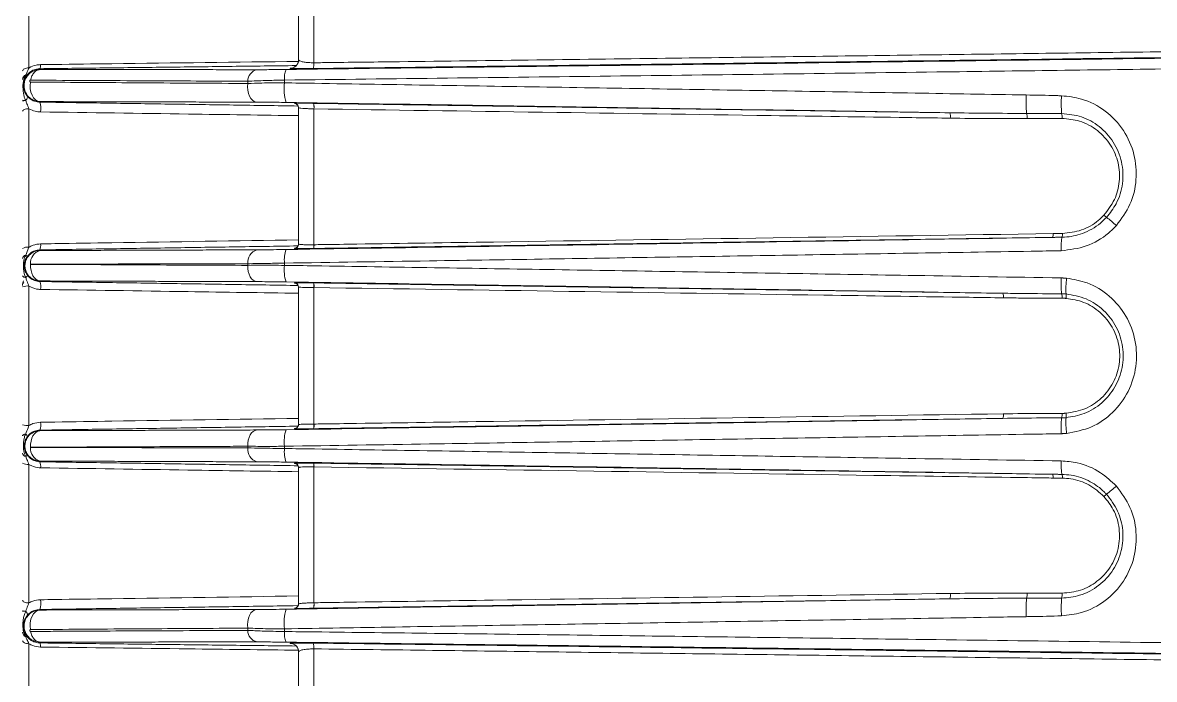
# Model space of a CAD drawing. Extents: x 11 to 120, y 2 to 94.
# Drawn here: x 13.864 to 17.799, y 39.385 to 41.667 of the extents above; entities that cross this region are included whole.
import ezdxf

# ---------------------------------------------------------------- set-up
doc = ezdxf.new("R2010")
doc.units = 0
doc.header["$MEASUREMENT"] = 0
doc.linetypes.add('SLD-Solid', pattern=[0])
doc.layers.add('OBJECT', color=7, linetype='CONTINUOUS')

msp = doc.modelspace()

# ---------------------------------------------------------------- linework, layer by layer
at = {"layer": 'OBJECT', "color": 7, "linetype": 'SLD-Solid', "lineweight": 15}
for p, q in [((14.8769, 43.5095), (14.8769, 41.5278)), ((14.8238, 41.5384), (14.8238, 43.4496)), ((13.8858, 42.8225), (13.8858, 41.5101)), ((13.9239, 41.5042), (13.9239, 41.5072)), ((14.7943, 41.5084), (14.7943, 41.5086)), ((14.6469, 41.4558), (14.6469, 41.4637)), ((14.7746, 41.458), (14.7746, 41.4676)), ((13.8858, 41.3682), (13.8858, 40.8867)), ((13.9239, 41.3928), (13.9239, 41.391)), ((14.8091, 41.3861), (14.8091, 41.3865)), ((14.8238, 40.8975), (14.8238, 41.3715)), ((14.8767, 40.8954), (14.8767, 41.3675)), ((14.877, 41.3675), (14.877, 40.8955)), ((13.924, 40.8752), (13.9239, 40.8776)), ((14.8091, 40.8825), (14.8091, 40.883)), ((14.6469, 40.8237), (14.6469, 40.8294)), ((14.7746, 40.8237), (14.7746, 40.8315)), ((13.924, 40.7695), (13.9239, 40.7676)), ((13.8858, 40.7519), (13.8858, 40.2668)), ((14.8091, 40.7621), (14.8091, 40.7625)), ((14.8238, 40.2712), (14.8238, 40.7475)), ((14.8767, 40.2722), (14.8767, 40.7465)), ((14.877, 40.7465), (14.877, 40.2722)), ((14.8091, 40.2562), (14.8091, 40.2566)), ((13.924, 40.2492), (13.9239, 40.2511)), ((14.6469, 40.1893), (14.6469, 40.195)), ((14.7746, 40.1872), (14.7746, 40.195)), ((13.924, 40.1435), (13.9239, 40.1411)), ((13.8858, 40.132), (13.8858, 39.6504)), ((14.8091, 40.1357), (14.8091, 40.1362)), ((14.8238, 39.6472), (14.8238, 40.1212)), ((14.8767, 39.6512), (14.8767, 40.1232)), ((14.877, 40.1232), (14.877, 39.6512)), ((13.9239, 39.6259), (13.9239, 39.6277)), ((14.8091, 39.6322), (14.8091, 39.6326)), ((14.6469, 39.555), (14.6469, 39.5629)), ((14.7746, 39.5511), (14.7746, 39.5607)), ((13.8858, 39.5086), (13.8858, 38.1867)), ((14.7943, 39.5101), (14.7943, 39.5103)), ((14.8238, 37.5691), (14.8238, 39.4803)), ((14.8769, 39.4909), (14.8769, 37.5092))]:
    msp.add_line(p, q, dxfattribs=at)
at = {"layer": 'OBJECT', "color": 7, "linetype": 'SLD-Solid', "lineweight": 15, "flags": 128}
for points in [[(13.8638, 41.4994), (13.8642, 41.5014), (13.8655, 41.5032), (13.8674, 41.505), (13.8701, 41.5065), (13.8734, 41.5079), (13.8772, 41.5089), (13.8814, 41.5097), (13.8858, 41.5101)], [(13.9239, 41.3928), (13.916, 41.3944), (13.9086, 41.3988), (13.9021, 41.4057), (13.8967, 41.4146), (13.8929, 41.4251), (13.8907, 41.4367), (13.8903, 41.4488), (13.8918, 41.4607)], [(14.679, 41.3909), (14.6715, 41.3925), (14.6644, 41.3966), (14.6581, 41.4031), (14.6529, 41.4115), (14.649, 41.4215), (14.6466, 41.4326), (14.6459, 41.4442), (14.6469, 41.4558)], [(13.8748, 41.397), (13.8766, 41.3993), (13.8782, 41.4016), (13.8794, 41.4038), (13.8802, 41.4058), (13.8808, 41.4077), (13.8809, 41.4093), (13.8807, 41.4107), (13.8801, 41.4119)], [(13.8638, 41.3591), (13.8642, 41.3607), (13.8655, 41.3623), (13.8674, 41.3638), (13.8701, 41.3652), (13.8734, 41.3663), (13.8772, 41.3673), (13.8814, 41.3679), (13.8858, 41.3682)], [(13.924, 40.7695), (13.9172, 40.7709), (13.9108, 40.7744), (13.9049, 40.78), (13.8999, 40.7873), (13.896, 40.796), (13.8933, 40.8059), (13.8919, 40.8164), (13.8918, 40.8272)], [(14.679, 40.7671), (14.6723, 40.7685), (14.666, 40.7719), (14.6602, 40.7773), (14.6552, 40.7844), (14.6513, 40.793), (14.6485, 40.8027), (14.647, 40.8131), (14.6469, 40.8237)], [(13.8638, 40.7875), (13.864, 40.7865), (13.8646, 40.7856), (13.8655, 40.7847), (13.8668, 40.7838), (13.8683, 40.783), (13.8702, 40.7822), (13.8724, 40.7816), (13.8748, 40.781)], [(14.8115, 40.7619), (14.811, 40.7619), (14.8112, 40.7619), (14.8119, 40.7618), (14.8129, 40.7615), (14.8153, 40.7606), (14.8182, 40.7588), (14.8189, 40.758)], [(13.8638, 40.2312), (13.864, 40.2322), (13.8646, 40.2331), (13.8655, 40.234), (13.8668, 40.2349), (13.8683, 40.2357), (13.8702, 40.2365), (13.8724, 40.2371), (13.8748, 40.2377)], [(13.8918, 40.1915), (13.8919, 40.2023), (13.8933, 40.2128), (13.896, 40.2227), (13.8999, 40.2314), (13.9049, 40.2387), (13.9108, 40.2443), (13.9172, 40.2478), (13.924, 40.2492)], [(14.6469, 40.195), (14.647, 40.2056), (14.6485, 40.216), (14.6513, 40.2257), (14.6552, 40.2343), (14.6602, 40.2414), (14.666, 40.2468), (14.6723, 40.2502), (14.679, 40.2516)], [(13.8638, 39.6596), (13.8642, 39.658), (13.8655, 39.6563), (13.8674, 39.6548), (13.8701, 39.6535), (13.8734, 39.6524), (13.8772, 39.6514), (13.8814, 39.6508), (13.8858, 39.6504)], [(13.8918, 39.558), (13.8903, 39.5699), (13.8907, 39.5819), (13.8929, 39.5936), (13.8967, 39.6041), (13.9021, 39.613), (13.9086, 39.6199), (13.916, 39.6242), (13.9239, 39.6259)], [(14.6469, 39.5629), (14.6459, 39.5745), (14.6466, 39.5861), (14.649, 39.5972), (14.6529, 39.6072), (14.6581, 39.6156), (14.6644, 39.6221), (14.6715, 39.6262), (14.679, 39.6278)], [(13.8748, 39.6217), (13.8766, 39.6194), (13.8782, 39.6171), (13.8794, 39.6149), (13.8802, 39.6129), (13.8808, 39.611), (13.8809, 39.6094), (13.8807, 39.6079), (13.8801, 39.6068)], [(13.8638, 39.5193), (13.8642, 39.5173), (13.8655, 39.5155), (13.8674, 39.5137), (13.8701, 39.5121), (13.8734, 39.5108), (13.8772, 39.5098), (13.8814, 39.509), (13.8858, 39.5086)]]:
    msp.add_lwpolyline(points, dxfattribs=at)
at = {"layer": 'OBJECT', "color": 7, "linetype": 'SLD-Solid', "lineweight": 15}
for centre, radius, start, end in [((14.7938, 41.5384), 0.03, 270.8177, 359.9957), ((14.8366, 41.5238), 0.0405, 336.8816, 5.6584), ((13.8827, 41.4688), 0.0189, 114.6926, 177.0675), ((13.8772, 41.4907), 0.00532, 242.8131, 300.6072), ((14.6885, 41.4631), 0.0417, 103.0268, 179.1918), ((14.8497, 41.4753), 0.0755, 157.3121, 185.816), ((14.9257, 41.4355), 0.1527, 171.5366, 197.3555), ((13.873, 41.4424), 0.0454, 258.314, 272.2382), ((17.7327, 41.3933), 0.3799, 176.5838, 186.2711), ((17.9105, 41.3852), 0.4351, 176.3252, 184.4457), ((13.8548, 41.3686), 0.0726, 350.7972, 17.9765), ((14.8088, 41.3715), 0.015, 0.0043, 89.0046), ((14.8088, 41.3711), 0.015, 47.692, 89.001), ((14.8099, 41.3738), 0.0121, 42.4759, 84.3455), ((14.8088, 41.3711), 0.015, 0.0012, 47.6921), ((14.8399, 41.3737), 0.0376, 350.5276, 20.2765), ((14.8339, 41.3738), 0.0433, 351.6108, 17.4029), ((14.875, 41.4188), 0.0514, 271.952, 272.289), ((17.0532, 41.3411), 0.0369, 350.8103, 20.3044), ((17.2998, 41.3381), 0.057, 355.731, 13.9669), ((17.4124, 41.3383), 0.0657, 356.4745, 11.6358), ((17.9334, 41.3274), 0.4518, 226.7594, 228.2454), ((17.4574, 40.743), 0.3031, 46.2731, 54.6883), ((17.422, 40.9309), 0.0254, 336.9907, 7.2246), ((17.452, 40.9316), 0.0274, 338.3034, 6.179), ((13.8809, 40.8512), 0.0358, 82.2153, 118.5928), ((13.8822, 40.8934), 0.0447, 339.2623, 6.4612), ((14.8088, 40.8975), 0.015, 270.9954, 359.9957), ((14.8088, 40.898), 0.015, 270.9982, 325.7255), ((14.8092, 40.8971), 0.0141, 277.3826, 327.7279), ((14.8088, 40.898), 0.015, 325.7267, 359.9995), ((14.8519, 40.8923), 0.0253, 336.9594, 7.2161), ((14.8478, 40.8922), 0.0291, 340.3204, 6.4512), ((14.875, 41.0094), 0.114, 270.8785, 271.0303), ((17.679, 40.8877), 0.2043, 170.508, 183.6881), ((13.878, 40.845), 0.0144, 102.7907, 170.4322), ((13.8887, 40.8762), 0.0221, 231.1266, 248.9912), ((13.9363, 40.8323), 0.0446, 105.9955, 185.6548), ((14.6916, 40.8344), 0.0451, 106.3206, 186.4315), ((14.8802, 40.8436), 0.1062, 160.6878, 186.5213), ((14.9069, 40.8068), 0.1333, 172.7059, 197.7828), ((13.8671, 40.7928), 0.0141, 303.073, 346.3755), ((13.8653, 40.7481), 0.0618, 352.5332, 18.3308), ((17.8157, 40.7633), 0.3411, 177.1852, 186.4629), ((17.8133, 40.7405), 0.3218, 173.1127, 182.8761), ((13.8808, 40.6997), 0.0524, 84.5636, 108.8987), ((14.8088, 40.7475), 0.015, 0.0043, 89.0046), ((14.8088, 40.7471), 0.015, 47.3479, 89.001), ((14.8088, 40.7471), 0.015, 0.0012, 47.348), ((14.845, 40.7511), 0.0324, 351.8702, 20.9684), ((14.8397, 40.7512), 0.0373, 352.7806, 17.9385), ((14.875, 40.932), 0.1855, 270.5397, 270.6329), ((17.2424, 40.7153), 0.0318, 351.9656, 21.0942), ((17.4316, 40.7124), 0.0469, 356.4155, 15.4699), ((17.4467, 40.715), 0.0461, 352.5287, 11.6878), ((17.2424, 40.3034), 0.0318, 338.9058, 8.0344), ((17.4316, 40.3063), 0.0469, 344.5301, 3.5845), ((17.4467, 40.3037), 0.0461, 348.3122, 7.4713), ((13.8808, 40.319), 0.0524, 251.1013, 275.4364), ((13.8653, 40.2706), 0.0618, 341.6692, 7.4668), ((14.8088, 40.2712), 0.015, 270.9954, 359.9957), ((14.8088, 40.2716), 0.015, 270.9982, 325.627), ((14.8092, 40.2707), 0.014, 277.3227, 327.6478), ((14.8088, 40.2716), 0.015, 325.6282, 359.9995), ((14.845, 40.2676), 0.0324, 339.0316, 8.1298), ((14.8397, 40.2675), 0.0373, 342.0615, 7.2194), ((14.875, 40.0867), 0.1855, 89.3671, 89.4603), ((17.8157, 40.2554), 0.3411, 173.5371, 182.8148), ((17.8133, 40.2782), 0.3218, 177.1239, 186.8873), ((13.8671, 40.2259), 0.0141, 13.6245, 56.927), ((14.9069, 40.2119), 0.1333, 162.2172, 187.2941), ((13.9363, 40.1864), 0.0446, 174.3452, 254.0045), ((14.6916, 40.1843), 0.0451, 173.5685, 253.6794), ((14.8802, 40.1751), 0.1062, 173.4787, 199.3122), ((13.878, 40.1736), 0.0144, 189.5678, 257.2093), ((13.8887, 40.1424), 0.0221, 111.0088, 128.8734), ((13.8822, 40.1253), 0.0447, 353.5388, 20.7377), ((17.679, 40.131), 0.2043, 176.3119, 189.492), ((13.8809, 40.1675), 0.0358, 241.4072, 277.7847), ((14.8088, 40.1212), 0.015, 0.0043, 89.0046), ((14.8088, 40.1207), 0.015, 47.221, 89.001), ((14.8099, 40.1233), 0.0123, 42.6808, 84.7612), ((14.8088, 40.1207), 0.015, 0.0012, 47.221), ((14.8519, 40.1264), 0.0253, 352.7839, 23.0406), ((14.8478, 40.1265), 0.0291, 353.5488, 19.6796), ((14.875, 40.0093), 0.114, 88.9697, 89.1215), ((17.422, 40.0878), 0.0254, 352.7754, 23.0093), ((17.452, 40.0871), 0.0274, 353.821, 21.6966), ((17.9334, 39.6913), 0.4518, 131.7546, 133.2406), ((17.4574, 40.2757), 0.3031, 305.3117, 313.7269), ((17.0532, 39.6776), 0.0369, 339.6956, 9.1897), ((17.7327, 39.6254), 0.3799, 173.7289, 183.4162), ((17.2998, 39.6806), 0.057, 346.0331, 4.269), ((17.9105, 39.6335), 0.4351, 175.5543, 183.6748), ((17.4124, 39.6804), 0.0657, 348.3642, 3.5255), ((13.8548, 39.6501), 0.0726, 342.0235, 9.2028), ((14.9257, 39.5832), 0.1527, 162.6445, 188.4634), ((14.8088, 39.6476), 0.015, 270.9954, 359.9957), ((14.8088, 39.6472), 0.015, 270.9954, 359.9957), ((14.8092, 39.6468), 0.0141, 277.5497, 327.6621), ((14.813, 39.6462), 0.0107, 319.5616, 7.3992), ((14.8399, 39.645), 0.0376, 339.7235, 9.4724), ((14.8339, 39.6449), 0.0433, 342.5971, 8.3892), ((14.875, 39.5999), 0.0514, 87.711, 88.048), ((13.873, 39.5763), 0.0454, 87.7618, 101.686), ((13.8827, 39.5499), 0.0189, 182.9325, 245.3074), ((14.6885, 39.5556), 0.0417, 180.8082, 256.9732), ((14.8497, 39.5434), 0.0755, 174.184, 202.6879), ((13.8772, 39.528), 0.00532, 59.3928, 117.1869), ((14.7938, 39.4803), 0.03, 0.0043, 89.1823), ((14.8366, 39.4949), 0.0405, 354.3416, 23.1184)]:
    msp.add_arc(centre, radius, start, end, dxfattribs=at)
msp.add_ellipse((13.8788, 40.754), major_axis=(0, 0.025), ratio=0.6, start_param=0.851159, end_param=1.570796, dxfattribs=at)
for points, knots in [([(14.7801, 41.5044), (15.1669, 41.5092), (15.9407, 41.5187), (17.1059, 41.5338), (18.0722, 41.5466), (18.6505, 41.5546), (18.8388, 41.5572)], [0, 0, 0, 0, 0.286784, 0.573738, 0.861204, 1, 1, 1, 1]), ([(18.8388, 41.5595), (18.6595, 41.557), (18.0987, 41.5493), (17.157, 41.5368), (16.0141, 41.522), (15.254, 41.5126), (14.8738, 41.5079)], [0, 0, 0, 0, 0.135323, 0.423157, 0.711494, 1, 1, 1, 1]), ([(14.8769, 41.5278), (14.8967, 41.5281), (14.996, 41.5293), (15.4132, 41.5345), (16.0862, 41.5431), (16.9564, 41.5544), (17.7847, 41.5654), (18.4124, 41.5739), (18.764, 41.5787), (18.8388, 41.5798)], [0, 0, 0, 0, 0.015093, 0.075468, 0.316976, 0.525705, 0.734498, 0.943482, 1, 1, 1, 1]), ([(13.8858, 41.5101), (13.8861, 41.5103), (13.8938, 41.5147), (13.9074, 41.52), (13.9212, 41.521), (13.9265, 41.5214)], [0, 0, 0, 0, 0.027126, 0.624657, 1, 1, 1, 1]), ([(13.9265, 41.5214), (13.9265, 41.5203), (13.9263, 41.5171), (13.9258, 41.5124), (13.9249, 41.5082), (13.9242, 41.5075), (13.9239, 41.5072)], [0, 0, 0, 0, 0.133378, 0.389908, 0.694954, 1, 1, 1, 1]), ([(13.9265, 41.5214), (13.943, 41.5216), (14.0257, 41.5226), (14.3244, 41.5264), (14.6067, 41.5299), (14.8228, 41.5326)], [0, 0, 0, 0, 0.055317, 0.276587, 1, 1, 1, 1]), ([(18.8388, 41.5198), (18.7992, 41.5192), (18.4798, 41.5148), (17.8807, 41.5068), (16.9429, 41.4944), (15.9068, 41.4812), (15.1521, 41.4722), (14.7746, 41.4676)], [0, 0, 0, 0, 0.029168, 0.235156, 0.441207, 0.720524, 1, 1, 1, 1]), ([(14.8238, 41.5389), (14.8238, 41.5378), (14.8237, 41.5333), (14.8215, 41.5258), (14.8159, 41.5176), (14.8082, 41.5117), (14.8005, 41.509), (14.7958, 41.5087), (14.7943, 41.5086)], [0, 0, 0, 0, 0.075037, 0.30705, 0.521158, 0.719374, 0.908428, 1, 1, 1, 1]), ([(14.8238, 41.5384), (14.824, 41.5378), (14.8245, 41.5358), (14.8298, 41.5329), (14.8416, 41.5301), (14.8577, 41.5282), (14.8705, 41.5279), (14.8769, 41.5278)], [0, 0, 0, 0, 0.118808, 0.360562, 0.58298, 0.793288, 1, 1, 1, 1]), ([(13.8748, 41.4859), (13.8724, 41.4811), (13.8657, 41.468), (13.8644, 41.4422), (13.867, 41.4199), (13.8706, 41.4039), (13.8741, 41.3981), (13.8748, 41.397)], [0, 0, 0, 0, 0.17137, 0.469675, 0.78181, 0.957244, 1, 1, 1, 1]), ([(13.88, 41.4861), (13.8771, 41.4821), (13.8712, 41.4739), (13.8671, 41.4605), (13.8664, 41.4513), (13.8666, 41.4421), (13.8687, 41.4317), (13.8733, 41.4208), (13.8788, 41.4137), (13.8801, 41.4119)], [0, 0, 0, 0, 0.156336, 0.324109, 0.42198, 0.454455, 0.666759, 0.915521, 1, 1, 1, 1]), ([(13.9239, 41.3928), (13.9212, 41.3929), (13.9113, 41.3935), (13.8958, 41.3995), (13.8835, 41.4103), (13.8749, 41.4225), (13.8697, 41.4357), (13.8685, 41.4518), (13.8714, 41.4663), (13.8774, 41.4788), (13.8867, 41.49), (13.9, 41.4994), (13.9134, 41.5037), (13.9219, 41.5041), (13.9239, 41.5042)], [0, 0, 0, 0, 0.046741, 0.172509, 0.281018, 0.325367, 0.431869, 0.522474, 0.602839, 0.685681, 0.760656, 0.853043, 0.965612, 1, 1, 1, 1]), ([(13.8858, 41.5101), (13.8853, 41.5089), (13.8819, 41.5001), (13.8781, 41.4925), (13.8748, 41.4859)], [0, 0, 0, 0, 0.140151, 1, 1, 1, 1]), ([(13.9239, 41.5072), (13.9202, 41.5069), (13.9105, 41.5062), (13.8955, 41.5003), (13.8852, 41.4922), (13.8808, 41.487), (13.88, 41.4861)], [0, 0, 0, 0, 0.22024, 0.571311, 0.921729, 1, 1, 1, 1]), ([(13.9239, 41.5042), (13.9203, 41.5036), (13.9131, 41.5023), (13.9035, 41.4942), (13.8958, 41.4825), (13.8931, 41.4723), (13.8918, 41.4673)], [0, 0, 0, 0, 0.250222, 0.500526, 0.75072, 1, 1, 1, 1]), ([(14.6791, 41.5037), (14.6968, 41.5037), (14.7275, 41.5038), (14.7645, 41.5042), (14.7801, 41.5044)], [0, 0, 0, 0, 0.576763, 1, 1, 1, 1]), ([(14.8738, 41.5079), (14.8643, 41.5078), (14.8453, 41.5076), (14.8212, 41.5076), (14.8034, 41.5078), (14.7952, 41.5081), (14.7945, 41.5084), (14.7943, 41.5084)], [0, 0, 0, 0, 0.214382, 0.428502, 0.649665, 0.885239, 1, 1, 1, 1]), ([(13.8918, 41.4673), (13.8917, 41.4673), (13.8912, 41.4673), (13.8904, 41.4671), (13.8896, 41.4665), (13.889, 41.4658), (13.8887, 41.465), (13.8885, 41.4642), (13.8886, 41.4632), (13.8891, 41.462), (13.8901, 41.461), (13.8912, 41.4608), (13.8918, 41.4607)], [0, 0, 0, 0, 0.034116, 0.149356, 0.234878, 0.299671, 0.36961, 0.439604, 0.524622, 0.634614, 0.805774, 1, 1, 1, 1]), ([(14.6469, 41.4637), (14.6202, 41.4638), (14.487, 41.4643), (14.2345, 41.4654), (14.0104, 41.4666), (13.8918, 41.4673)], [0, 0, 0, 0, 0.105256, 0.526282, 1, 1, 1, 1]), ([(13.8918, 41.4607), (13.9181, 41.4605), (14.0497, 41.4596), (14.3009, 41.4579), (14.5271, 41.4565), (14.6469, 41.4558)], [0, 0, 0, 0, 0.105274, 0.526371, 1, 1, 1, 1]), ([(14.7746, 41.4676), (14.755, 41.4672), (14.7118, 41.4663), (14.6702, 41.4648), (14.6492, 41.4638), (14.6469, 41.4637)], [0, 0, 0, 0, 0.423748, 0.934146, 1, 1, 1, 1]), ([(14.6469, 41.4558), (14.6626, 41.4564), (14.7008, 41.4579), (14.7473, 41.458), (14.7746, 41.458)], [0, 0, 0, 0, 0.41433, 1, 1, 1, 1]), ([(14.7746, 41.458), (14.8093, 41.4575), (14.9829, 41.4547), (15.4345, 41.4474), (16.1304, 41.4361), (16.8168, 41.4249), (17.2247, 41.4181), (17.3535, 41.4159)], [0, 0, 0, 0, 0.040495, 0.202477, 0.526502, 0.850527, 1, 1, 1, 1]), ([(13.8748, 41.397), (13.8762, 41.3931), (13.8798, 41.3833), (13.8835, 41.3739), (13.8858, 41.3682)], [0, 0, 0, 0, 0.391249, 1, 1, 1, 1]), ([(13.8801, 41.4119), (13.8838, 41.4082), (13.8921, 41.3997), (13.9078, 41.3924), (13.9195, 41.3914), (13.9239, 41.391)], [0, 0, 0, 0, 0.330432, 0.751283, 1, 1, 1, 1]), ([(17.3535, 41.4159), (17.3885, 41.4153), (17.4294, 41.4145), (17.4704, 41.4133), (17.4764, 41.4131)], [0, 0, 0, 0, 0.853893, 1, 1, 1, 1]), ([(17.4764, 41.4131), (17.4997, 41.4106), (17.5544, 41.4046), (17.6317, 41.3633), (17.6954, 41.2955), (17.7325, 41.2113), (17.7398, 41.1216), (17.7198, 41.0334), (17.6845, 40.9858), (17.6669, 40.962)], [0, 0, 0, 0, 0.113847, 0.266221, 0.419042, 0.568814, 0.71471, 0.857561, 1, 1, 1, 1]), ([(13.9265, 41.357), (13.9202, 41.3575), (13.9057, 41.3585), (13.893, 41.3647), (13.8858, 41.3682)], [0, 0, 0, 0, 0.433277, 1, 1, 1, 1]), ([(14.8238, 41.344), (14.6962, 41.3459), (14.397, 41.3502), (14.0979, 41.3545), (13.9265, 41.357)], [0, 0, 0, 0, 0.426823, 1, 1, 1, 1]), ([(14.7799, 41.39), (14.7583, 41.3903), (14.7215, 41.3908), (14.6914, 41.3909), (14.679, 41.3909)], [0, 0, 0, 0, 0.584808, 1, 1, 1, 1]), ([(17.0878, 41.3539), (16.7025, 41.36), (15.9318, 41.3723), (15.1639, 41.3841), (14.7799, 41.39)], [0, 0, 0, 0, 0.499851, 1, 1, 1, 1]), ([(14.8091, 41.3865), (14.81, 41.3867), (14.8117, 41.387), (14.8255, 41.3871), (14.8457, 41.3871), (14.8638, 41.3869), (14.8737, 41.3868), (14.8752, 41.3867)], [0, 0, 0, 0, 0.244042, 0.488221, 0.728097, 0.959248, 1, 1, 1, 1]), ([(14.8112, 41.3859), (14.8108, 41.3859), (14.8092, 41.386), (14.8092, 41.386), (14.8091, 41.3861)], [0, 0, 0, 0, 0.283928, 1, 1, 1, 1]), ([(14.8767, 41.3675), (14.8755, 41.3675), (14.8676, 41.3678), (14.8531, 41.3683), (14.8369, 41.3693), (14.8259, 41.3705), (14.8245, 41.3712), (14.8238, 41.3715)], [0, 0, 0, 0, 0.040294, 0.26941, 0.508713, 0.753937, 1, 1, 1, 1]), ([(17.0896, 41.3352), (17.0797, 41.3353), (17.0302, 41.3361), (16.8225, 41.3391), (16.0948, 41.3498), (15.4068, 41.3598), (14.877, 41.3675)], [0, 0, 0, 0, 0.013409, 0.067044, 0.281584, 1, 1, 1, 1]), ([(17.0878, 41.3539), (17.1323, 41.3533), (17.2214, 41.3521), (17.3105, 41.3519), (17.3551, 41.3518)], [0, 0, 0, 0, 0.499849, 1, 1, 1, 1]), ([(17.3567, 41.3338), (17.3121, 41.3337), (17.2231, 41.3335), (17.1341, 41.3346), (17.0896, 41.3352)], [0, 0, 0, 0, 0.500175, 1, 1, 1, 1]), ([(17.3551, 41.3518), (17.3898, 41.3518), (17.4304, 41.3517), (17.4709, 41.3515), (17.4768, 41.3515)], [0, 0, 0, 0, 0.856217, 1, 1, 1, 1]), ([(17.4768, 41.3515), (17.5004, 41.349), (17.5476, 41.3441), (17.6106, 41.308), (17.66, 41.2539), (17.689, 41.1842), (17.6922, 41.1087), (17.6722, 41.0405), (17.6447, 41.0057), (17.6326, 40.9903)], [0, 0, 0, 0, 0.14155, 0.283786, 0.432636, 0.585436, 0.737167, 0.884055, 1, 1, 1, 1]), ([(17.6239, 40.9983), (17.6373, 41.0156), (17.6641, 41.0502), (17.6802, 41.115), (17.6761, 41.1812), (17.6498, 41.2439), (17.6032, 41.2951), (17.5432, 41.3283), (17.4987, 41.3324), (17.478, 41.3342)], [0, 0, 0, 0, 0.138029, 0.276201, 0.417078, 0.56297, 0.714021, 0.86692, 1, 1, 1, 1]), ([(17.6326, 40.9903), (17.6257, 40.9836), (17.6017, 40.9597), (17.5526, 40.9323), (17.5047, 40.9222), (17.4805, 40.9215), (17.4775, 40.9214)], [0, 0, 0, 0, 0.1657, 0.581558, 0.946738, 1, 1, 1, 1]), ([(17.4792, 40.9345), (17.5017, 40.937), (17.5466, 40.942), (17.595, 40.97), (17.6175, 40.992), (17.6239, 40.9983)], [0, 0, 0, 0, 0.417952, 0.834104, 1, 1, 1, 1]), ([(14.877, 40.8955), (14.8869, 40.8956), (14.9364, 40.8963), (15.1444, 40.8995), (15.9912, 40.9122), (16.7985, 40.9243), (17.4472, 40.9341)], [0, 0, 0, 0, 0.011559, 0.057797, 0.242748, 1, 1, 1, 1]), ([(17.6669, 40.962), (17.6579, 40.953), (17.6281, 40.9229), (17.5639, 40.885), (17.5047, 40.8781), (17.4751, 40.8746)], [0, 0, 0, 0, 0.177217, 0.589279, 1, 1, 1, 1]), ([(13.8858, 40.8867), (13.8855, 40.8858), (13.8821, 40.8762), (13.8783, 40.8672), (13.8748, 40.859)], [0, 0, 0, 0, 0.088017, 1, 1, 1, 1]), ([(13.8858, 40.8867), (13.8906, 40.8893), (13.9033, 40.8961), (13.9177, 40.8975), (13.9265, 40.8984)], [0, 0, 0, 0, 0.381418, 1, 1, 1, 1]), ([(13.9265, 40.8984), (13.9431, 40.8987), (14.0258, 40.9), (14.3249, 40.9046), (14.6075, 40.9089), (14.8238, 40.9122)], [0, 0, 0, 0, 0.055307, 0.276534, 1, 1, 1, 1]), ([(14.7799, 40.8787), (15.2232, 40.8856), (16.1101, 40.8993), (17.0002, 40.9138), (17.4454, 40.921)], [0, 0, 0, 0, 0.499822, 1, 1, 1, 1]), ([(14.8238, 40.8975), (14.8241, 40.8973), (14.8248, 40.8967), (14.8316, 40.896), (14.8448, 40.8954), (14.8607, 40.8953), (14.872, 40.8954), (14.8767, 40.8954)], [0, 0, 0, 0, 0.146296, 0.378551, 0.608138, 0.836249, 1, 1, 1, 1]), ([(13.8748, 40.859), (13.873, 40.8552), (13.8673, 40.8428), (13.8662, 40.818), (13.8677, 40.7952), (13.8737, 40.7833), (13.8748, 40.781)], [0, 0, 0, 0, 0.156589, 0.50504, 0.904923, 1, 1, 1, 1]), ([(13.8808, 40.8556), (13.8788, 40.8527), (13.8734, 40.8446), (13.8698, 40.832), (13.8695, 40.8212), (13.8705, 40.8106), (13.8733, 40.8008), (13.8788, 40.7925), (13.8808, 40.7895)], [0, 0, 0, 0, 0.142976, 0.390658, 0.527552, 0.574978, 0.844545, 1, 1, 1, 1]), ([(13.924, 40.7695), (13.9172, 40.7704), (13.9045, 40.772), (13.8919, 40.7805), (13.8825, 40.7901), (13.8757, 40.801), (13.8717, 40.8163), (13.8721, 40.8312), (13.8764, 40.8448), (13.8843, 40.8573), (13.897, 40.8686), (13.9116, 40.8744), (13.9211, 40.875), (13.924, 40.8752)], [0, 0, 0, 0, 0.123488, 0.232004, 0.269256, 0.371292, 0.461613, 0.556778, 0.640621, 0.721067, 0.824899, 0.947629, 1, 1, 1, 1]), ([(13.9239, 40.8776), (13.9179, 40.8769), (13.9058, 40.8755), (13.8907, 40.867), (13.8837, 40.859), (13.8808, 40.8556)], [0, 0, 0, 0, 0.366144, 0.730923, 1, 1, 1, 1]), ([(14.679, 40.8777), (14.6974, 40.8778), (14.7284, 40.878), (14.7651, 40.8785), (14.7799, 40.8787)], [0, 0, 0, 0, 0.595857, 1, 1, 1, 1]), ([(17.4751, 40.8746), (17.4402, 40.874), (17.2655, 40.8711), (16.8117, 40.8637), (16.114, 40.8525), (15.3885, 40.841), (14.9425, 40.8341), (14.7746, 40.8315)], [0, 0, 0, 0, 0.038714, 0.19357, 0.503334, 0.813098, 1, 1, 1, 1]), ([(14.8091, 40.883), (14.8092, 40.883), (14.8092, 40.8831), (14.811, 40.8832), (14.8111, 40.8832)], [0, 0, 0, 0, 0.955982, 1, 1, 1, 1]), ([(14.8752, 40.8824), (14.8693, 40.8823), (14.8552, 40.8821), (14.8353, 40.8819), (14.8188, 40.882), (14.8103, 40.8822), (14.8094, 40.8824), (14.8091, 40.8825)], [0, 0, 0, 0, 0.164202, 0.392746, 0.62235, 0.854158, 1, 1, 1, 1]), ([(13.8918, 40.8279), (13.8918, 40.8279), (13.8918, 40.8279), (13.8917, 40.8279), (13.8916, 40.8279), (13.8916, 40.8278), (13.8915, 40.8277), (13.8915, 40.8276), (13.8915, 40.8275), (13.8915, 40.8274), (13.8916, 40.8273), (13.8917, 40.8272), (13.8918, 40.8272), (13.8918, 40.8272)], [0, 0, 0, 0, 0.057544, 0.181946, 0.187743, 0.289765, 0.363759, 0.437966, 0.522194, 0.605856, 0.707241, 0.86305, 1, 1, 1, 1]), ([(14.6469, 40.8294), (14.6197, 40.8293), (14.484, 40.829), (14.2322, 40.8285), (14.0078, 40.8281), (13.8918, 40.8279)], [0, 0, 0, 0, 0.10781, 0.539052, 1, 1, 1, 1]), ([(13.8918, 40.8272), (13.919, 40.8271), (14.0545, 40.8264), (14.3061, 40.8252), (14.5308, 40.8242), (14.6469, 40.8237)], [0, 0, 0, 0, 0.107776, 0.53888, 1, 1, 1, 1]), ([(14.7746, 40.8315), (14.7559, 40.8312), (14.7095, 40.8305), (14.6702, 40.8298), (14.6469, 40.8294)], [0, 0, 0, 0, 0.404221, 1, 1, 1, 1]), ([(14.6469, 40.8237), (14.6622, 40.8239), (14.7004, 40.8243), (14.7468, 40.8239), (14.7746, 40.8237)], [0, 0, 0, 0, 0.401221, 1, 1, 1, 1]), ([(14.7746, 40.8237), (14.8094, 40.8232), (14.9831, 40.8205), (15.4351, 40.8133), (16.1316, 40.8021), (16.8582, 40.7903), (17.3063, 40.7828), (17.4751, 40.7801)], [0, 0, 0, 0, 0.038703, 0.193516, 0.503195, 0.812873, 1, 1, 1, 1]), ([(13.8748, 40.781), (13.8762, 40.7772), (13.8799, 40.7676), (13.8835, 40.7578), (13.8858, 40.7519)], [0, 0, 0, 0, 0.385361, 1, 1, 1, 1]), ([(13.8808, 40.7895), (13.8824, 40.7875), (13.888, 40.7807), (13.9006, 40.772), (13.9145, 40.768), (13.9223, 40.7676), (13.9239, 40.7676)], [0, 0, 0, 0, 0.153724, 0.529974, 0.904613, 1, 1, 1, 1]), ([(14.7799, 40.7661), (14.758, 40.7664), (14.7213, 40.7669), (14.6911, 40.7671), (14.679, 40.7671)], [0, 0, 0, 0, 0.598696, 1, 1, 1, 1]), ([(17.4938, 40.7791), (17.518, 40.7749), (17.572, 40.7656), (17.6456, 40.7199), (17.7042, 40.65), (17.7367, 40.5641), (17.7396, 40.4719), (17.7123, 40.3834), (17.6576, 40.3098), (17.5823, 40.2564), (17.5233, 40.2452), (17.4938, 40.2396)], [0, 0, 0, 0, 0.092377, 0.205904, 0.319098, 0.43222, 0.545967, 0.660462, 0.7748, 0.887588, 1, 1, 1, 1]), ([(13.8653, 40.7605), (13.8654, 40.7606), (13.866, 40.762), (13.867, 40.7631), (13.868, 40.7642)], [0, 0, 0, 0, 0.030156, 1, 1, 1, 1]), ([(13.9265, 40.7401), (13.9242, 40.7402), (13.9128, 40.7407), (13.8987, 40.7446), (13.8883, 40.7505), (13.8858, 40.7519)], [0, 0, 0, 0, 0.162664, 0.799295, 1, 1, 1, 1]), ([(14.8238, 40.7267), (14.6957, 40.7286), (14.3966, 40.7331), (14.0975, 40.7376), (13.9265, 40.7401)], [0, 0, 0, 0, 0.428526, 1, 1, 1, 1]), ([(17.2721, 40.7268), (16.8561, 40.7335), (16.0239, 40.7469), (15.1947, 40.7597), (14.7799, 40.7661)], [0, 0, 0, 0, 0.499844, 1, 1, 1, 1]), ([(14.8091, 40.7625), (14.8099, 40.7627), (14.8116, 40.7629), (14.8246, 40.7631), (14.8437, 40.7631), (14.862, 40.7629), (14.8727, 40.7627), (14.8752, 40.7627)], [0, 0, 0, 0, 0.232898, 0.465798, 0.69863, 0.931112, 1, 1, 1, 1]), ([(14.8115, 40.7619), (14.8108, 40.7619), (14.8093, 40.762), (14.8092, 40.7621), (14.8091, 40.7621)], [0, 0, 0, 0, 0.443053, 1, 1, 1, 1]), ([(14.8767, 40.7465), (14.8748, 40.7466), (14.8661, 40.7467), (14.8515, 40.747), (14.8362, 40.7473), (14.8258, 40.7475), (14.8245, 40.7475), (14.8238, 40.7475)], [0, 0, 0, 0, 0.068844, 0.301232, 0.534058, 0.76702, 1, 1, 1, 1]), ([(17.2739, 40.7109), (17.264, 40.711), (17.2145, 40.7118), (17.0066, 40.7149), (16.2175, 40.7266), (15.4681, 40.7377), (14.877, 40.7465)], [0, 0, 0, 0, 0.012391, 0.061957, 0.260221, 1, 1, 1, 1]), ([(17.2721, 40.7268), (17.2957, 40.7264), (17.364, 40.7255), (17.4322, 40.7251), (17.4768, 40.7249)], [0, 0, 0, 0, 0.346407, 1, 1, 1, 1]), ([(17.4784, 40.7095), (17.4339, 40.7095), (17.3657, 40.7096), (17.2975, 40.7106), (17.2739, 40.7109)], [0, 0, 0, 0, 0.653616, 1, 1, 1, 1]), ([(17.4919, 40.7243), (17.5158, 40.7202), (17.5637, 40.7118), (17.6252, 40.6699), (17.67, 40.6115), (17.6927, 40.541), (17.6909, 40.4677), (17.6654, 40.3992), (17.6189, 40.3433), (17.5586, 40.3053), (17.5133, 40.2979), (17.4919, 40.2944)], [0, 0, 0, 0, 0.112903, 0.225922, 0.339461, 0.452247, 0.563693, 0.674533, 0.786074, 0.898937, 1, 1, 1, 1]), ([(17.4924, 40.3097), (17.5148, 40.3135), (17.5595, 40.321), (17.617, 40.3597), (17.659, 40.4139), (17.6804, 40.4793), (17.679, 40.5473), (17.6555, 40.6109), (17.6125, 40.6629), (17.556, 40.6988), (17.5131, 40.7057), (17.4924, 40.709)], [0, 0, 0, 0, 0.112979, 0.226062, 0.339335, 0.451495, 0.562085, 0.672053, 0.782914, 0.895436, 1, 1, 1, 1]), ([(14.877, 40.2722), (14.8869, 40.2723), (14.9364, 40.2731), (15.1443, 40.2761), (15.9334, 40.2879), (16.6829, 40.299), (17.2739, 40.3078)], [0, 0, 0, 0, 0.012391, 0.061957, 0.260221, 1, 1, 1, 1]), ([(17.2739, 40.3078), (17.3185, 40.3084), (17.3867, 40.3092), (17.4548, 40.3092), (17.4784, 40.3092)], [0, 0, 0, 0, 0.653613, 1, 1, 1, 1]), ([(13.8858, 40.2668), (13.8849, 40.2642), (13.8813, 40.2545), (13.8776, 40.2448), (13.8748, 40.2377)], [0, 0, 0, 0, 0.265775, 1, 1, 1, 1]), ([(13.8858, 40.2668), (13.8904, 40.2693), (13.903, 40.2762), (13.9174, 40.2776), (13.9265, 40.2786)], [0, 0, 0, 0, 0.367572, 1, 1, 1, 1]), ([(13.9265, 40.2786), (13.9431, 40.2788), (14.0258, 40.2801), (14.3249, 40.2845), (14.6074, 40.2888), (14.8238, 40.292)], [0, 0, 0, 0, 0.055289, 0.276444, 1, 1, 1, 1]), ([(14.7799, 40.2526), (15.1944, 40.259), (16.0236, 40.2718), (16.8559, 40.2852), (17.2721, 40.2919)], [0, 0, 0, 0, 0.499843, 1, 1, 1, 1]), ([(14.8091, 40.2566), (14.8092, 40.2567), (14.8092, 40.2567), (14.811, 40.2568), (14.811, 40.2568)], [0, 0, 0, 0, 0.951351, 1, 1, 1, 1]), ([(14.8752, 40.256), (14.8696, 40.2559), (14.8557, 40.2557), (14.8357, 40.2556), (14.819, 40.2556), (14.8103, 40.2558), (14.8094, 40.2561), (14.8091, 40.2562)], [0, 0, 0, 0, 0.157726, 0.389335, 0.621376, 0.853864, 1, 1, 1, 1]), ([(14.8238, 40.2712), (14.8241, 40.2712), (14.8248, 40.2711), (14.8317, 40.2713), (14.8452, 40.2715), (14.8611, 40.2718), (14.8722, 40.2721), (14.8767, 40.2722)], [0, 0, 0, 0, 0.146185, 0.378751, 0.610816, 0.842364, 1, 1, 1, 1]), ([(17.4768, 40.2938), (17.4532, 40.2937), (17.3849, 40.2934), (17.3167, 40.2925), (17.2721, 40.2919)], [0, 0, 0, 0, 0.346361, 1, 1, 1, 1]), ([(13.8748, 40.2377), (13.8731, 40.2339), (13.8664, 40.2187), (13.866, 40.1949), (13.8687, 40.172), (13.8733, 40.1627), (13.8748, 40.1596)], [0, 0, 0, 0, 0.157478, 0.614997, 0.875208, 1, 1, 1, 1]), ([(13.8808, 40.2292), (13.8785, 40.2257), (13.8726, 40.2166), (13.8696, 40.2042), (13.8696, 40.1925), (13.8711, 40.182), (13.8744, 40.1723), (13.8793, 40.1652), (13.8808, 40.1631)], [0, 0, 0, 0, 0.180623, 0.464305, 0.589371, 0.651447, 0.896361, 1, 1, 1, 1]), ([(13.924, 40.1435), (13.917, 40.1444), (13.9041, 40.1461), (13.8888, 40.1566), (13.8783, 40.1696), (13.8727, 40.1842), (13.8715, 40.199), (13.874, 40.2126), (13.8805, 40.2265), (13.8921, 40.2391), (13.9078, 40.2475), (13.9189, 40.2486), (13.924, 40.2492)], [0, 0, 0, 0, 0.126833, 0.236073, 0.330183, 0.43095, 0.518046, 0.598414, 0.682007, 0.797114, 0.907436, 1, 1, 1, 1]), ([(13.9239, 40.2511), (13.9177, 40.2504), (13.9053, 40.249), (13.8904, 40.2403), (13.8836, 40.2324), (13.8808, 40.2292)], [0, 0, 0, 0, 0.371595, 0.744372, 1, 1, 1, 1]), ([(14.679, 40.2516), (14.6975, 40.2517), (14.7285, 40.2519), (14.7652, 40.2524), (14.7799, 40.2526)], [0, 0, 0, 0, 0.598724, 1, 1, 1, 1]), ([(17.4751, 40.2386), (17.4402, 40.2381), (17.2656, 40.2352), (16.8118, 40.2277), (16.1143, 40.2163), (15.3888, 40.2047), (14.9427, 40.1976), (14.7746, 40.195)], [0, 0, 0, 0, 0.038703, 0.193516, 0.503195, 0.812873, 1, 1, 1, 1]), ([(13.8918, 40.1915), (13.8918, 40.1915), (13.8917, 40.1915), (13.8916, 40.1914), (13.8915, 40.1913), (13.8915, 40.1913), (13.8915, 40.1912), (13.8915, 40.1911), (13.8915, 40.1909), (13.8916, 40.1909), (13.8917, 40.1908), (13.8918, 40.1908), (13.8918, 40.1908)], [0, 0, 0, 0, 0.102542, 0.238797, 0.342487, 0.423099, 0.496347, 0.573125, 0.662854, 0.751501, 0.862396, 1, 1, 1, 1]), ([(14.6469, 40.195), (14.6197, 40.1949), (14.484, 40.1943), (14.2323, 40.1932), (14.0078, 40.1921), (13.8918, 40.1915)], [0, 0, 0, 0, 0.107776, 0.53888, 1, 1, 1, 1]), ([(13.8918, 40.1908), (13.919, 40.1907), (14.0546, 40.1905), (14.3062, 40.1901), (14.5308, 40.1896), (14.6469, 40.1893)], [0, 0, 0, 0, 0.10781, 0.539052, 1, 1, 1, 1]), ([(14.7746, 40.195), (14.756, 40.1948), (14.7096, 40.1944), (14.6703, 40.1948), (14.6469, 40.195)], [0, 0, 0, 0, 0.401355, 1, 1, 1, 1]), ([(14.6469, 40.1893), (14.6623, 40.189), (14.7006, 40.1883), (14.747, 40.1876), (14.7746, 40.1872)], [0, 0, 0, 0, 0.404079, 1, 1, 1, 1]), ([(14.7746, 40.1872), (14.8094, 40.1867), (14.9832, 40.184), (15.4354, 40.1769), (16.132, 40.1659), (16.8585, 40.1542), (17.3065, 40.1469), (17.4751, 40.1441)], [0, 0, 0, 0, 0.038714, 0.19357, 0.503334, 0.813098, 1, 1, 1, 1]), ([(13.8748, 40.1596), (13.8762, 40.1562), (13.8799, 40.1472), (13.8836, 40.1378), (13.8858, 40.132)], [0, 0, 0, 0, 0.384162, 1, 1, 1, 1]), ([(13.8808, 40.1631), (13.8829, 40.1605), (13.889, 40.1532), (13.9025, 40.1447), (13.9156, 40.1414), (13.9228, 40.1412), (13.9239, 40.1411)], [0, 0, 0, 0, 0.201433, 0.565855, 0.929078, 1, 1, 1, 1]), ([(14.7799, 40.14), (14.7581, 40.1403), (14.7214, 40.1408), (14.6912, 40.141), (14.679, 40.141)], [0, 0, 0, 0, 0.595826, 1, 1, 1, 1]), ([(17.4454, 40.0977), (17.0005, 40.1049), (16.1104, 40.1194), (15.2235, 40.1331), (14.7799, 40.14)], [0, 0, 0, 0, 0.499822, 1, 1, 1, 1]), ([(17.4751, 40.1441), (17.4936, 40.1426), (17.5415, 40.1387), (17.6103, 40.1099), (17.6493, 40.0732), (17.6669, 40.0567)], [0, 0, 0, 0, 0.257997, 0.666581, 1, 1, 1, 1]), ([(13.9265, 40.1203), (13.9248, 40.1203), (13.9144, 40.1207), (13.9002, 40.1241), (13.8891, 40.1302), (13.8858, 40.132)], [0, 0, 0, 0, 0.119532, 0.733657, 1, 1, 1, 1]), ([(14.8238, 40.1065), (14.6956, 40.1084), (14.3965, 40.113), (14.0974, 40.1176), (13.9265, 40.1203)], [0, 0, 0, 0, 0.428898, 1, 1, 1, 1]), ([(14.8091, 40.1362), (14.8099, 40.1363), (14.8116, 40.1366), (14.8247, 40.1367), (14.844, 40.1367), (14.8622, 40.1365), (14.8729, 40.1364), (14.8752, 40.1363)], [0, 0, 0, 0, 0.235161, 0.470381, 0.704015, 0.935103, 1, 1, 1, 1]), ([(14.8116, 40.1355), (14.8109, 40.1355), (14.8093, 40.1356), (14.8092, 40.1357), (14.8091, 40.1357)], [0, 0, 0, 0, 0.43472, 1, 1, 1, 1]), ([(14.8767, 40.1232), (14.8749, 40.1233), (14.8663, 40.1234), (14.8517, 40.1234), (14.8363, 40.123), (14.8258, 40.1223), (14.8245, 40.1215), (14.8238, 40.1212)], [0, 0, 0, 0, 0.064714, 0.295241, 0.528665, 0.764159, 1, 1, 1, 1]), ([(17.4472, 40.0846), (17.4373, 40.0847), (17.3878, 40.0855), (17.1798, 40.0886), (16.333, 40.1014), (15.5258, 40.1135), (14.877, 40.1232)], [0, 0, 0, 0, 0.011559, 0.057797, 0.242748, 1, 1, 1, 1]), ([(17.4775, 40.0973), (17.4881, 40.0966), (17.5223, 40.0946), (17.5746, 40.0762), (17.6135, 40.0481), (17.6299, 40.0311), (17.6326, 40.0284)], [0, 0, 0, 0, 0.18435, 0.592456, 0.935104, 1, 1, 1, 1]), ([(17.6239, 40.0204), (17.6072, 40.0351), (17.5738, 40.0644), (17.5208, 40.0817), (17.4891, 40.0836), (17.4792, 40.0842)], [0, 0, 0, 0, 0.407207, 0.815573, 1, 1, 1, 1]), ([(17.6669, 40.0567), (17.6845, 40.0329), (17.7198, 39.9853), (17.7398, 39.8971), (17.7325, 39.8074), (17.6954, 39.7231), (17.6317, 39.6554), (17.5544, 39.6141), (17.4997, 39.6081), (17.4764, 39.6056)], [0, 0, 0, 0, 0.142439, 0.28529, 0.431186, 0.580958, 0.733779, 0.886153, 1, 1, 1, 1]), ([(17.6326, 40.0284), (17.6469, 40.0096), (17.6756, 39.9721), (17.6926, 39.9021), (17.6877, 39.8308), (17.6589, 39.7633), (17.6085, 39.7085), (17.5446, 39.6737), (17.498, 39.6692), (17.4768, 39.6672)], [0, 0, 0, 0, 0.139379, 0.278908, 0.421163, 0.568161, 0.719788, 0.872643, 1, 1, 1, 1]), ([(17.478, 39.6845), (17.4999, 39.6866), (17.5438, 39.6907), (17.6027, 39.7237), (17.6491, 39.7735), (17.6767, 39.8382), (17.6802, 39.9085), (17.6617, 39.9728), (17.6356, 40.0056), (17.6239, 40.0204)], [0, 0, 0, 0, 0.140577, 0.28254, 0.431128, 0.583516, 0.734564, 0.880523, 1, 1, 1, 1]), ([(13.9265, 39.6617), (13.943, 39.6619), (14.0256, 39.6631), (14.3246, 39.6674), (14.6073, 39.6715), (14.8238, 39.6747)], [0, 0, 0, 0, 0.055202, 0.27601, 1, 1, 1, 1]), ([(14.877, 39.6512), (14.8869, 39.6513), (14.9364, 39.6521), (15.144, 39.6551), (15.8715, 39.6657), (16.5597, 39.6757), (17.0896, 39.6835)], [0, 0, 0, 0, 0.013409, 0.067044, 0.281584, 1, 1, 1, 1]), ([(17.3551, 39.6669), (17.3106, 39.6668), (17.2214, 39.6666), (17.1323, 39.6654), (17.0878, 39.6648)], [0, 0, 0, 0, 0.499804, 1, 1, 1, 1]), ([(17.0896, 39.6835), (17.1341, 39.684), (17.2231, 39.6852), (17.3121, 39.685), (17.3567, 39.6849)], [0, 0, 0, 0, 0.500172, 1, 1, 1, 1]), ([(17.4768, 39.6672), (17.4421, 39.667), (17.4015, 39.6669), (17.361, 39.6669), (17.3551, 39.6669)], [0, 0, 0, 0, 0.856217, 1, 1, 1, 1]), ([(13.9239, 39.5145), (13.9166, 39.5154), (13.9039, 39.5171), (13.889, 39.5266), (13.8788, 39.5377), (13.8721, 39.5503), (13.869, 39.5637), (13.869, 39.5786), (13.8737, 39.5949), (13.8817, 39.6062), (13.8925, 39.6163), (13.9052, 39.624), (13.9182, 39.6253), (13.9239, 39.6259)], [0, 0, 0, 0, 0.126951, 0.218561, 0.300873, 0.386962, 0.46298, 0.538297, 0.643674, 0.752357, 0.774029, 0.901394, 1, 1, 1, 1]), ([(13.8858, 39.6504), (13.8846, 39.6474), (13.8809, 39.6381), (13.8773, 39.6283), (13.8748, 39.6217)], [0, 0, 0, 0, 0.331598, 1, 1, 1, 1]), ([(13.9239, 39.6277), (13.9175, 39.6269), (13.9045, 39.6254), (13.8898, 39.617), (13.883, 39.6098), (13.8801, 39.6068)], [0, 0, 0, 0, 0.366326, 0.740963, 1, 1, 1, 1]), ([(13.8858, 39.6504), (13.8903, 39.6528), (13.9028, 39.6593), (13.9173, 39.6608), (13.9265, 39.6617)], [0, 0, 0, 0, 0.363916, 1, 1, 1, 1]), ([(14.679, 39.6278), (14.697, 39.6278), (14.7277, 39.628), (14.7646, 39.6285), (14.7799, 39.6287)], [0, 0, 0, 0, 0.585126, 1, 1, 1, 1]), ([(14.7799, 39.6287), (15.1637, 39.6346), (15.9315, 39.6464), (16.7023, 39.6587), (17.0878, 39.6648)], [0, 0, 0, 0, 0.49985, 1, 1, 1, 1]), ([(14.8091, 39.6326), (14.8091, 39.6327), (14.8092, 39.6328), (14.811, 39.6328), (14.8111, 39.6328)], [0, 0, 0, 0, 0.96484, 1, 1, 1, 1]), ([(14.8752, 39.632), (14.8691, 39.6319), (14.855, 39.6317), (14.8353, 39.6315), (14.819, 39.6316), (14.8103, 39.6318), (14.8094, 39.6321), (14.8091, 39.6322)], [0, 0, 0, 0, 0.16686, 0.387148, 0.613391, 0.847912, 1, 1, 1, 1]), ([(14.8238, 39.6472), (14.8241, 39.6474), (14.8248, 39.6479), (14.8317, 39.6489), (14.8448, 39.6499), (14.8605, 39.6507), (14.8719, 39.651), (14.8767, 39.6512)], [0, 0, 0, 0, 0.153395, 0.3894, 0.615822, 0.834853, 1, 1, 1, 1]), ([(13.8748, 39.6217), (13.8731, 39.6181), (13.8651, 39.6008), (13.864, 39.5755), (13.8671, 39.547), (13.8728, 39.5365), (13.8748, 39.5328)], [0, 0, 0, 0, 0.128437, 0.615049, 0.865156, 1, 1, 1, 1]), ([(13.8801, 39.6068), (13.8776, 39.6033), (13.8699, 39.5924), (13.8667, 39.5807), (13.8663, 39.5681), (13.8671, 39.5599), (13.8694, 39.5497), (13.8749, 39.5391), (13.8789, 39.5339), (13.88, 39.5326)], [0, 0, 0, 0, 0.166258, 0.511246, 0.628185, 0.632874, 0.783247, 0.946157, 1, 1, 1, 1]), ([(17.3535, 39.6028), (17.3186, 39.6022), (17.1442, 39.5993), (16.6906, 39.5918), (15.9937, 39.5803), (15.3087, 39.5692), (14.9028, 39.5627), (14.7746, 39.5607)], [0, 0, 0, 0, 0.040495, 0.202477, 0.526502, 0.850526, 1, 1, 1, 1]), ([(17.4764, 39.6056), (17.4415, 39.6046), (17.4005, 39.6036), (17.3596, 39.6029), (17.3535, 39.6028)], [0, 0, 0, 0, 0.852454, 1, 1, 1, 1]), ([(13.8918, 39.558), (13.8915, 39.558), (13.8906, 39.5579), (13.8895, 39.5572), (13.8888, 39.5562), (13.8886, 39.5553), (13.8885, 39.5543), (13.8887, 39.5535), (13.8891, 39.5527), (13.8898, 39.5521), (13.8906, 39.5515), (13.8913, 39.5515), (13.8916, 39.5514)], [0, 0, 0, 0, 0.11179, 0.308323, 0.405355, 0.512738, 0.582945, 0.64962, 0.723408, 0.796438, 0.884273, 1, 1, 1, 1]), ([(13.8916, 39.5514), (13.9179, 39.5516), (14.0495, 39.5523), (14.3007, 39.5536), (14.527, 39.5545), (14.6469, 39.555)], [0, 0, 0, 0, 0.105236, 0.526182, 1, 1, 1, 1]), ([(14.6469, 39.5629), (14.6202, 39.5628), (14.487, 39.562), (14.2345, 39.5604), (14.0104, 39.5588), (13.8918, 39.558)], [0, 0, 0, 0, 0.105274, 0.526369, 1, 1, 1, 1]), ([(14.7746, 39.5607), (14.7553, 39.5607), (14.7087, 39.5606), (14.6696, 39.5621), (14.6469, 39.5629)], [0, 0, 0, 0, 0.415675, 1, 1, 1, 1]), ([(14.6469, 39.555), (14.663, 39.5543), (14.7011, 39.5526), (14.7477, 39.5516), (14.7746, 39.5511)], [0, 0, 0, 0, 0.422663, 1, 1, 1, 1]), ([(14.7746, 39.5511), (14.8094, 39.5507), (14.9831, 39.5486), (15.4352, 39.5432), (16.1317, 39.5346), (17.0684, 39.5226), (18.106, 39.509), (18.8651, 39.4985), (19.2446, 39.4933)], [0, 0, 0, 0, 0.023416, 0.117081, 0.304445, 0.491809, 0.745904, 1, 1, 1, 1]), ([(13.8748, 39.5328), (13.8762, 39.5298), (13.8799, 39.5222), (13.8836, 39.5138), (13.8858, 39.5086)], [0, 0, 0, 0, 0.387801, 1, 1, 1, 1]), ([(13.88, 39.5326), (13.8824, 39.5299), (13.8884, 39.5234), (13.8976, 39.5179), (13.9087, 39.5134), (13.9164, 39.5118), (13.9228, 39.5116), (13.9239, 39.5115)], [0, 0, 0, 0, 0.228214, 0.550163, 0.619254, 0.934176, 1, 1, 1, 1]), ([(13.9265, 39.4973), (13.9172, 39.4983), (13.9029, 39.4997), (13.8902, 39.5063), (13.8858, 39.5086)], [0, 0, 0, 0, 0.648315, 1, 1, 1, 1]), ([(14.7801, 39.5143), (14.7588, 39.5145), (14.7219, 39.5149), (14.6919, 39.515), (14.6791, 39.515)], [0, 0, 0, 0, 0.576404, 1, 1, 1, 1]), ([(19.4446, 39.4532), (19.0554, 39.4586), (18.277, 39.4694), (17.11, 39.4849), (15.9437, 39.4999), (15.168, 39.5095), (14.7801, 39.5143)], [0, 0, 0, 0, 0.249631, 0.499408, 0.749629, 1, 1, 1, 1]), ([(14.7943, 39.5103), (14.7954, 39.5104), (14.7976, 39.5108), (14.8148, 39.5111), (14.8399, 39.5111), (14.8614, 39.5109), (14.8726, 39.5108), (14.8738, 39.5108)], [0, 0, 0, 0, 0.252657, 0.505679, 0.747853, 0.97329, 1, 1, 1, 1]), ([(14.7943, 39.5101), (14.7956, 39.51), (14.8004, 39.5098), (14.8086, 39.5069), (14.817, 39.5), (14.8227, 39.4905), (14.8235, 39.4834), (14.8238, 39.4798)], [0, 0, 0, 0, 0.07799, 0.284742, 0.51203, 0.754312, 1, 1, 1, 1]), ([(14.8738, 39.5108), (15.2529, 39.5061), (16.0112, 39.4967), (17.153, 39.4819), (18.2975, 39.4667), (19.0621, 39.4561), (19.4445, 39.4508)], [0, 0, 0, 0, 0.249634, 0.499416, 0.749635, 1, 1, 1, 1]), ([(14.8227, 39.4861), (14.6951, 39.4877), (14.3963, 39.4914), (14.0976, 39.4952), (13.9265, 39.4973)], [0, 0, 0, 0, 0.427093, 1, 1, 1, 1]), ([(14.8769, 39.4909), (14.8761, 39.4909), (14.8685, 39.4908), (14.854, 39.4902), (14.8374, 39.4879), (14.826, 39.4845), (14.8246, 39.4817), (14.8238, 39.4803)], [0, 0, 0, 0, 0.02565, 0.243452, 0.482622, 0.73914, 1, 1, 1, 1]), ([(19.4448, 39.4306), (19.4248, 39.4308), (19.3249, 39.4322), (18.905, 39.438), (18.229, 39.4473), (17.3572, 39.459), (16.5294, 39.4698), (15.7023, 39.4805), (15.1521, 39.4874), (14.8769, 39.4909)], [0, 0, 0, 0, 0.013096, 0.06548, 0.275026, 0.456131, 0.637291, 0.818617, 1, 1, 1, 1])]:
    msp.add_open_spline(points, degree=3, knots=knots, dxfattribs=at)
for points, degree in [([(14.8154, 41.5179), (13.9239, 41.5072)], 1), ([(13.9239, 41.5072), (13.9239, 41.5072)], 1), ([(13.9239, 41.5042), (14.6791, 41.5037)], 1), ([(13.9239, 41.5042), (13.9239, 41.5042)], 1), ([(13.8678, 41.3959), (13.8638, 41.3957)], 1), ([(14.679, 41.3909), (13.9239, 41.3928)], 1), ([(13.9239, 41.391), (14.8223, 41.3775)], 1), ([(14.8752, 41.3867), (17.0878, 41.3539)], 1), ([(17.478, 41.3342), (17.3567, 41.3338)], 1), ([(17.4472, 40.9341), (17.4792, 40.9345)], 1), ([(14.82, 40.8913), (13.9239, 40.8776)], 1), ([(17.4454, 40.921), (14.8752, 40.8824)], 1), ([(17.4775, 40.9214), (17.4454, 40.921)], 1), ([(13.924, 40.8752), (14.679, 40.8777)], 1), ([(13.9239, 40.7676), (14.822, 40.7538)], 1), ([(14.679, 40.7671), (13.924, 40.7695)], 1), ([(17.4751, 40.7801), (17.4938, 40.7791)], 1), ([(14.8752, 40.7627), (17.2721, 40.7268)], 1), ([(17.4768, 40.7249), (17.4919, 40.7243)], 1), ([(17.4924, 40.709), (17.4784, 40.7095)], 1), ([(17.4784, 40.3092), (17.4924, 40.3097)], 1), ([(14.8198, 40.2648), (13.9239, 40.2511)], 1), ([(17.2721, 40.2919), (14.8752, 40.256)], 1), ([(17.4919, 40.2944), (17.4768, 40.2938)], 1), ([(13.924, 40.2492), (14.679, 40.2516)], 1), ([(17.4938, 40.2396), (17.4751, 40.2386)], 1), ([(13.9239, 40.1411), (14.8221, 40.1273)], 1), ([(14.679, 40.141), (13.924, 40.1435)], 1), ([(14.8752, 40.1363), (17.4454, 40.0977)], 1), ([(17.4454, 40.0977), (17.4775, 40.0973)], 1), ([(17.4792, 40.0842), (17.4472, 40.0846)], 1), ([(17.3567, 39.6849), (17.478, 39.6845)], 1), ([(14.8189, 39.6411), (13.9239, 39.6277)], 1), ([(13.9239, 39.6259), (14.679, 39.6278)], 1), ([(17.0878, 39.6648), (14.8752, 39.632)], 1), ([(13.8638, 39.623), (13.8676, 39.6228)], 1), ([(13.8916, 39.5514), (13.893, 39.5463), (13.8958, 39.5362), (13.9035, 39.5244), (13.9131, 39.5163), (13.9203, 39.5151), (13.9239, 39.5145)], 3), ([(14.6791, 39.515), (13.9239, 39.5145)], 1), ([(13.9239, 39.5145), (13.9239, 39.5115)], 1), ([(13.9239, 39.5115), (14.8152, 39.5007)], 1), ([(13.9265, 39.4973), (13.9264, 39.4993), (13.9261, 39.5033), (13.9255, 39.5078), (13.9247, 39.5108), (13.9242, 39.5113), (13.9239, 39.5115)], 3)]:
    msp.add_open_spline(points, degree=degree, dxfattribs=at)

doc.saveas('drawing.dxf')
